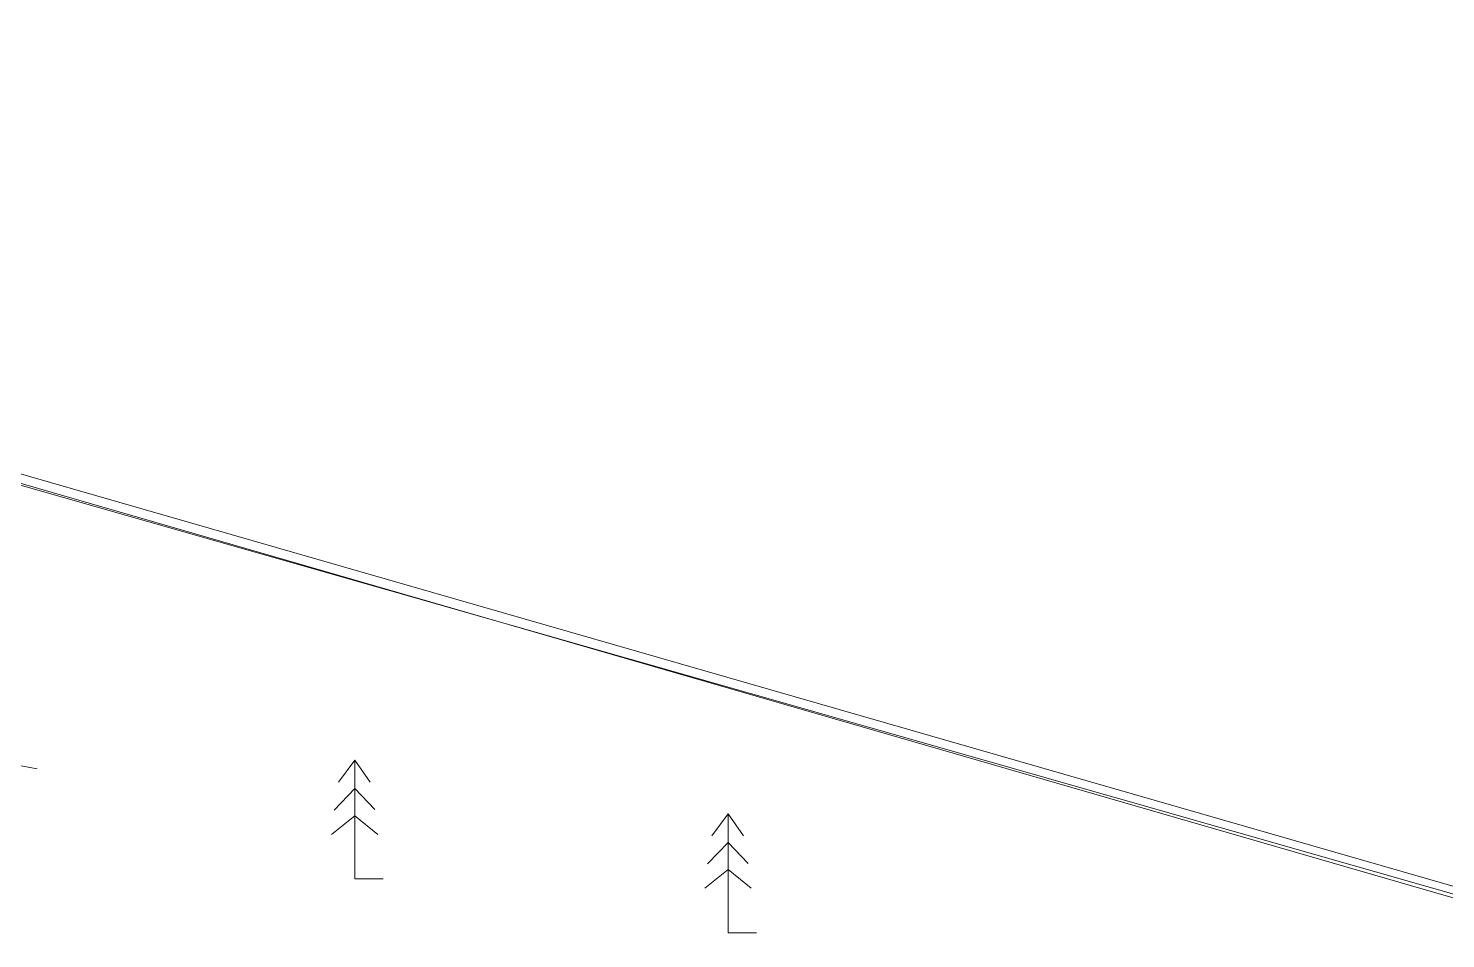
# Model space of a CAD drawing. Header units: metres. Extents: x 533049 to 537618, y 1849954 to 1852676.
# Drawn here: x 535452 to 535662.7, y 1851973.5 to 1852108.9 of the extents above; entities that cross this region are included whole.
import ezdxf

# ---------------------------------------------------------------- set-up
doc = ezdxf.new("R2010")
doc.units = ezdxf.units.M
doc.header["$LTSCALE"] = 2
for name, color, linetype, lineweight in [('48', 7, 'Continuous', 13), ('57', 7, 'Continuous', 13), ('60', 7, 'Continuous', 13), ('63', 7, 'Continuous', 13)]:
    doc.layers.add(name, color=color, linetype=linetype, lineweight=lineweight)

msp = doc.modelspace()

# ---------------------------------------------------------------- linework, layer by layer
at = {"layer": '48'}
msp.add_lwpolyline([(536109.47, 1851795.17), (535864.16, 1851843.17), (535520.04, 1851920.07), (535411, 1851934.63), (535398.76, 1851936.67), (535386.68, 1851939.49), (535356.75, 1851947.51), (535338.85, 1851951.47), (535320.67, 1851953.84), (535280.13, 1851957.3), (535241.1, 1851963.93), (535240.72, 1851964.76), (535240.41, 1851965.63), (535240.19, 1851966.52), (535240.05, 1851967.43), (535239.99, 1851968.35), (535240.02, 1851969.27), (535240.13, 1851970.18), (535240.33, 1851971.08), (535240.61, 1851971.96), (535284.25, 1852090.56), (536115.56, 1851851.29)], dxfattribs=at)
at = {"layer": '57'}
for p, q in [((535500.51, 1852000.09), (535500.51, 1851982.42)), ((535497.45, 1851992.65), (535500.51, 1851995.85)), ((535503.49, 1851992.72), (535500.51, 1851995.85)), ((535497.03, 1851989.03), (535500.51, 1851991.81)), ((535503.92, 1851989.03), (535500.51, 1851991.81)), ((535556.01, 1851992.09), (535556.01, 1851974.42)), ((535552.95, 1851984.65), (535556.01, 1851987.85)), ((535558.99, 1851984.72), (535556.01, 1851987.85)), ((535552.53, 1851981.03), (535556.01, 1851983.81)), ((535559.42, 1851981.03), (535556.01, 1851983.81)), ((535500.51, 1851982.42), (535504.72, 1851982.42)), ((535556.01, 1851974.42), (535560.22, 1851974.42))]:
    msp.add_line(p, q, dxfattribs=at)
msp.add_lwpolyline([(534435.02, 1852302.37), (534325.71, 1852049.19), (534353.83, 1851932.14), (534451.75, 1851760.49), (534494.45, 1851609.32), (534521.83, 1851454.44), (534874.05, 1851297.73), (534980, 1851227.29), (535025.24, 1851130.42), (535137.95, 1851046.53), (535351.89, 1851022.3), (535580.63, 1851242.44), (535635.17, 1851288.02), (535713.4, 1851370.26), (536002.39, 1851411.84), (536158.13, 1851571.22), (536125.74, 1851798.92), (536134.24, 1851845.92), (534499.3, 1852312.5)], close=True, dxfattribs=at)
for points in [[(535453.29, 1851998.77), (535431.8, 1852002.72)], [(535498.09, 1851996.8), (535500.51, 1852000.09), (535502.78, 1851996.8)], [(535498.09, 1851996.8), (535500.51, 1852000.09), (535502.78, 1851996.8)], [(535504.72, 1851982.42), (535500.51, 1851982.42), (535500.51, 1852000.09)], [(535497.45, 1851992.65), (535500.51, 1851995.85), (535503.49, 1851992.72)], [(535497.03, 1851989.03), (535500.51, 1851991.81), (535503.92, 1851989.03)], [(535553.59, 1851988.8), (535556.01, 1851992.09), (535558.28, 1851988.8)], [(535553.59, 1851988.8), (535556.01, 1851992.09), (535558.28, 1851988.8)], [(535560.22, 1851974.42), (535556.01, 1851974.42), (535556.01, 1851992.09)], [(535552.95, 1851984.65), (535556.01, 1851987.85), (535558.99, 1851984.72)], [(535552.53, 1851981.03), (535556.01, 1851983.81), (535559.42, 1851981.03)]]:
    msp.add_lwpolyline(points, dxfattribs=at)
at = {"layer": '60'}
msp.add_lwpolyline([(535240.61, 1851971.96), (535284.25, 1852090.56), (536115.56, 1851851.29)], dxfattribs=at)
at = {"layer": '63'}
msp.add_lwpolyline([(536154.15, 1851837.61), (534610.33, 1852284.54), (534600.31, 1852290.54), (534590.7, 1852288.94), (534492.16, 1852324.08), (534334.22, 1852264.06), (534331.46, 1852261.17), (534130.24, 1851934.92), (533977.24, 1851648.42), (533635.79, 1851349.93), (533873.14, 1850873.11), (533992.12, 1850668.54), (534105.11, 1850436.65), (534145.61, 1850408.52), (534298.24, 1850375.42), (534676.74, 1850366.42), (535302.12, 1850496.66), (535596.71, 1850749.44), (535598.06, 1850750.65), (535665.24, 1850813.42), (535773.24, 1850864.92), (535903.24, 1850946.42), (536051.24, 1851044.92)], dxfattribs=at)

doc.saveas('drawing.dxf')
